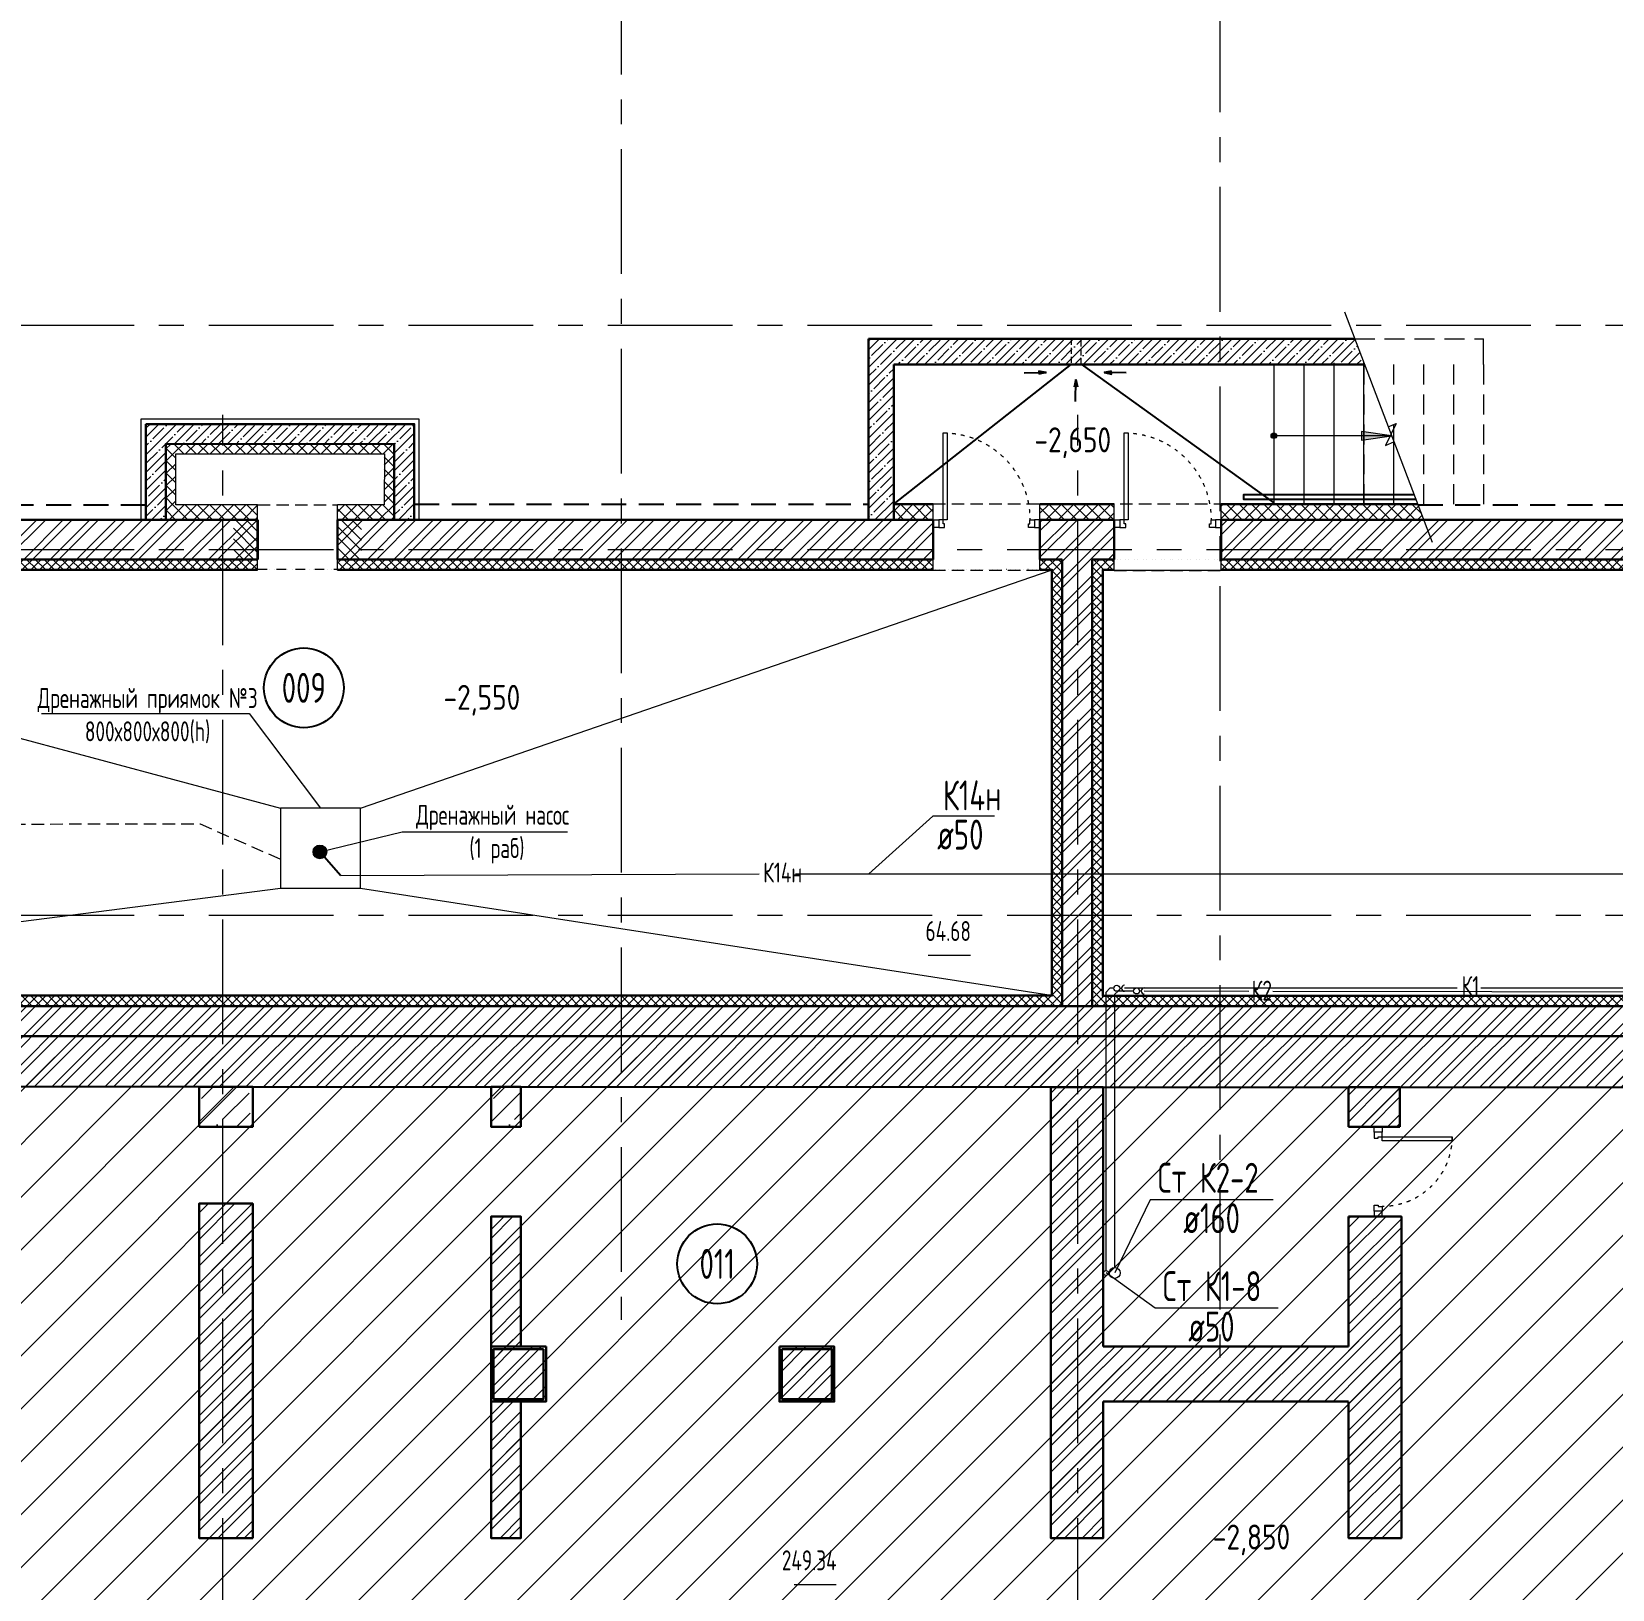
# Model space of a CAD drawing. Header units: millimetres. Extents: x -8689834 to 9419935, y -117443 to 166298.
# Drawn here: x -323082 to -307238, y 75930 to 91542 of the extents above; entities that cross this region are included whole.
import ezdxf
from ezdxf import colors
from ezdxf.entities.mleader import LeaderData, LeaderLine
from ezdxf.enums import TextEntityAlignment as Align
from ezdxf.math import Vec2, Vec3

# ---------------------------------------------------------------- set-up
doc = ezdxf.new("R2010")
doc.units = ezdxf.units.MM
doc.header["$MEASUREMENT"] = 0
for name, pattern in [('01_base$0$DASHED2', [0.375, 0.25, -0.125]), ('ACAD_ISO03W100', [30, 12, -18]), ('ADSK_Штриховая_ш2 п1', [3, 2, -1]), ('CENTER', [2, 1.25, -0.25, 0.25, -0.25]), ('TRATTEGGIATA', [0.75, 0.5, -0.25]), ('Штрих', [6.35, 3.175, -3.175])]:
    doc.linetypes.add(name, pattern=pattern)
doc.layers.get('0').update_dxf_attribs({"color": 250, "lineweight": 9})
for name, color, linetype, lineweight in [('!!!_АР_перегородки блоки', 7, 'Continuous', 5), ('1 этаж тонкие линии!', 250, 'Continuous', 0), ('АР штриховка стен', 250, 'Continuous', 9), ('АР_Двери', 175, 'Continuous', 18), ('АР_Лестницы', 250, 'Continuous', 15), ('АР_Лестницы ограждение', 94, 'Continuous', 25), ('АР_Маркер экспликации', 239, 'Continuous', 13), ('АР_МосжилНии_Стены', 127, 'Continuous', 30), ('АР_Навесной фасад', 190, 'Continuous', 5), ('АР_Номер помещения', 1, 'Continuous', 25), ('АР_Оси', 195, 'Continuous', 9), ('АР_Отметки', 250, 'Continuous', 15), ('АР_Помещения_площадь', 19, 'Continuous', 9), ('АР_Сущ Несущая стена', 216, 'Continuous', 30), ('АР_тонкая линия', 250, 'Continuous', 0), ('АР_Утеплитель', 154, 'Continuous', 9), ('АР_Штриховка кирпич', 250, 'Continuous', 9), ('АР_Штриховка монолит', 250, 'Continuous', 9), ('ВК_канализация', 32, 'Continuous', 15), ('Подвал', 250, 'Continuous', 30), ('ФВ-5', 250, 'Continuous', 9)]:
    doc.layers.add(name, color=color, linetype=linetype, lineweight=lineweight)
doc.layers.add('АР_Кровля дорожки', color=245, linetype='Continuous')
doc.layers.add('ТХ_ВК_трапы', color=5, linetype='Continuous')
doc.styles.add('ISOCPEUR', font='isocpeur.ttf', dxfattribs={"width": 0.7})
doc.styles.get("Standard").update_dxf_attribs({"font": 'isocpeur.ttf', "width": 0.7})

# ---------------------------------------------------------------- blocks, each defined once
blk = doc.blocks.new('_DotSmall')
at = {"color": 0, "linetype": 'ByBlock', "const_width": 0.5}
blk.add_lwpolyline([(-0.0625, 0, 1), (0.0625, 0, 1)], format="xyb", close=True, dxfattribs=at)
blk = doc.blocks.new('*U276')
h = blk.add_hatch(color=256)
h.dxf.hatch_style = 1
edge = h.paths.add_edge_path()
edge.add_arc((0, 0), 27.6, 359.64, 719.64)
h = blk.add_hatch(color=256)
h.dxf.hatch_style = 1
h.paths.add_polyline_path([(880, -44), (880, 44), (1180, 0)])
blk.add_line((1180, 0), (0, 0))
blk.add_lwpolyline([(880, 44), (880, -44), (1180, 0), (880, 44)])
blk.add_circle((0, 0), 27.6)
blk = doc.blocks.new('*U234')
for points in [[(0, 0), (0, -80), (55, -80), (55, 0), (0, 0)], [(55, -80), (55, 0), (115, 0), (115, -40), (100, -40), (100, -80), (55, -80)], [(1015, -80), (1015, 0), (955, 0), (955, -40), (970, -40), (970, -80), (1015, -80)], [(1070, 0), (1070, -80), (1015, -80), (1015, 0), (1070, 0)]]:
    blk.add_lwpolyline(points)
blk.add_lwpolyline([(100, -80), (100, -950), (140, -950), (140, -80)], close=True)
at = {"linetype": 'ACAD_ISO03W100', "ltscale": 3}
blk.add_arc((100, -80), 870, 270, 0, dxfattribs=at)
blk = doc.blocks.new('*U235')
blk.add_lwpolyline([(-100, 80), (-100, 780), (-140, 780), (-140, 80)], close=True)
for points in [[(-900, 0), (-900, 80), (-845, 80), (-845, 0), (-900, 0)], [(-845, 80), (-845, 0), (-785, 0), (-785, 40), (-800, 40), (-800, 80), (-845, 80)], [(-55, 80), (-55, 0), (-115, 0), (-115, 40), (-100, 40), (-100, 80), (-55, 80)], [(0, 0), (0, 80), (-55, 80), (-55, 0), (0, 0)]]:
    blk.add_lwpolyline(points)
at = {"linetype": 'ACAD_ISO03W100', "ltscale": 3}
blk.add_arc((-100, 80), 700, 90, 180, dxfattribs=at)
blk = doc.blocks.new('*U405')
at = {"layer": 'АР_Номер помещения', "color": 7}
blk.add_circle((-21182, 10652), 400, dxfattribs=at)
at = {"layer": 'АР_Помещения_площадь', "color": 7}
blk.add_line((-19990, 7435), (-20412, 7435), dxfattribs=at)
at = {"color": 7, "style": 'ISOCPEUR', "width": 0.7, "flags": 1}
blk.add_attdef('КАТЕГОРИЯ', (-499, -2092), '', height=250, dxfattribs=at)
at = {"layer": 'АР_Номер помещения', "color": 7, "style": 'ISOCPEUR', "width": 0.7}
blk.add_attdef('НОМЕР_ПОМЕЩЕНИЯ', text='', height=300, dxfattribs=at).set_placement((-21182, 10652), align=Align.MIDDLE_CENTER)
at = {"layer": 'АР_Помещения_площадь', "color": 7, "style": 'ISOCPEUR', "width": 0.7}
blk.add_attdef('ПЛОЩАДЬ_ПОМЕЩЕНИЯ', text='', height=200, dxfattribs=at).set_placement((-19985, 7681), align=Align.MIDDLE_RIGHT)
at = {"layer": 'АР_Помещения_площадь', "color": 7, "lineweight": 30, "width": 0.7, "flags": 104}
blk.add_attdef('ИМЯ_ПОМЕЩЕНИЯ', text='', height=100, dxfattribs=at).set_placement((158, 1217), align=Align.MIDDLE_CENTER)
blk = doc.blocks.new('*U248')
at = {"layer": 'АР_Номер помещения', "color": 7}
blk.add_circle((-10199, 1914), 400, dxfattribs=at)
at = {"layer": 'АР_Помещения_площадь', "color": 7}
blk.add_line((-3518, -770), (-3940, -770), dxfattribs=at)
at = {"color": 7, "style": 'ISOCPEUR', "width": 0.7, "flags": 1}
blk.add_attdef('КАТЕГОРИЯ', (-499, -2092), '', height=250, dxfattribs=at)
at = {"layer": 'АР_Номер помещения', "color": 7, "style": 'ISOCPEUR', "width": 0.7}
blk.add_attdef('НОМЕР_ПОМЕЩЕНИЯ', text='', height=300, dxfattribs=at).set_placement((-10199, 1914), align=Align.MIDDLE_CENTER)
at = {"layer": 'АР_Помещения_площадь', "color": 7, "lineweight": 30, "width": 0.7, "flags": 104}
blk.add_attdef('ИМЯ_ПОМЕЩЕНИЯ', text='', height=100, dxfattribs=at).set_placement((158, 1217), align=Align.MIDDLE_CENTER)
at = {"layer": 'АР_Помещения_площадь', "color": 7, "style": 'ISOCPEUR', "width": 0.7}
blk.add_attdef('ПЛОЩАДЬ_ПОМЕЩЕНИЯ', text='', height=200, dxfattribs=at).set_placement((-3513, -523), align=Align.MIDDLE_RIGHT)
blk = doc.blocks.new('Подложка')
at = {"layer": '!!!_АР_перегородки блоки', "lineweight": 5, "ltscale": 100}
h = blk.add_hatch(dxfattribs=at)
h.set_pattern_fill('ANSI31', scale=3000, angle=180, style=0)
h.paths.add_polyline_path([(-327484.7, 61936.6), (-327484.7, 62094), (-326484.7, 62094), (-326484.7, 61936.6), (-326484.7, 61850.2), (-326197.5, 61850.2), (-326197.5, 71514.6), (-325612.1, 71514.6), (-295741.6, 71514.6), (-295741.6, 71680), (-295741.6, 81263.1), (-329468.3, 81263.1), (-329468.3, 61850.2), (-327484.7, 61850.2)])
at = {"layer": '1 этаж тонкие линии!', "ltscale": 100, "transparency": 33554559}
h = blk.add_hatch(dxfattribs=at)
h.set_pattern_fill('ANSI37', scale=500, style=0)
h.paths.add_polyline_path([(-312975.8, 86253.4), (-312975.7, 86155.3), (-314046.9, 86154.3), (-314046.7, 86252.7), (-320016.4, 86252.6), (-320016.7, 86154.3), (-320816.5, 86153.7), (-320816.5, 86252.7), (-329569.4, 86252.6), (-329569.4, 85936.1), (-329469.9, 85936.2), (-329474.5, 85936.3), (-329472.6, 84865), (-329569.5, 84865), (-329569.5, 83085.6), (-329065.8, 83085.5), (-329065.8, 81775.7), (-312753.3, 81775.7), (-312753.3, 86252.6)])
h.paths.add_polyline_path([(-314051.8, 86154.5), (-314052.7, 86154.3), (-329474.3, 86153.8), (-329470.3, 83185.5), (-328965.8, 83185.8), (-328965.8, 81876), (-312853.3, 81875.7), (-312853.3, 86154.7)], flags=16)
h = blk.add_hatch(dxfattribs=at)
h.set_pattern_fill('ANSI37', scale=500, style=0)
h.paths.add_polyline_path([(-301646.9, 86252.6), (-301647, 86252.7), (-301643.7, 86252.5), (-301646.7, 86152.6), (-311160.4, 86152.6), (-311160.3, 86252.6), (-312452.7, 86252.6), (-312452.7, 81775.7), (-296113.8, 81775.7), (-296113.8, 83086), (-295478.3, 83086), (-295478.3, 86252.6)])
h.paths.add_polyline_path([(-301646.7, 86152.6), (-301647, 86252.6), (-302857, 86252.9), (-312231.5, 86252.6), (-312231.5, 86152.6), (-312352.7, 86152.6), (-312352.7, 81875.7), (-296213.8, 81875.7), (-296213.8, 83186), (-295478.3, 83186), (-295578.3, 83186), (-295578.3, 86152.6)])
at = {"layer": 'АР штриховка стен', "ltscale": 100}
h = blk.add_hatch(dxfattribs=at)
h.set_pattern_fill('ANSI31', scale=600, angle=-90)
h.set_pattern_definition([(315, (-230505.13, 933633.57), (53.0330086, 53.0330086), [])])
h.paths.add_polyline_path([(-320016.3, 86252.9), (-320016.3, 86650.5), (-319774.8, 86650.2), (-319774.8, 86252.6)])
h.paths.add_polyline_path([(-321059.1, 86252.6), (-321059.1, 86650.2), (-320816.5, 86650.2), (-320816.5, 86252.6)])
at = {"layer": 'АР_Утеплитель', "ltscale": 100}
h = blk.add_hatch(dxfattribs=at)
h.set_pattern_fill('ANSI37', scale=700, angle=90)
h.paths.add_polyline_path([(-321737, 87408.6), (-321737, 86800.8), (-321637.1, 86800.8), (-321637.1, 87409.4)])
h = blk.add_hatch(dxfattribs=at)
h.set_pattern_fill('ANSI37', scale=700, angle=90)
h.paths.add_polyline_path([(-321637, 87408.7), (-321637, 87309.2), (-319544.2, 87309.3), (-319544.2, 87409.5)])
h = blk.add_hatch(dxfattribs=at)
h.set_pattern_fill('ANSI37', scale=700, angle=90)
h.paths.add_polyline_path([(-319547.1, 87408.8), (-319547.1, 86800.6), (-319446.8, 86800.6), (-319446.8, 87409.5)])
h = blk.add_hatch(dxfattribs=at)
h.set_pattern_fill('ANSI37', scale=700, angle=90)
h.paths.add_polyline_path([(-321737, 86800.1), (-321737, 86650.8), (-320816.5, 86650.8), (-320816.5, 86800.8)])
h = blk.add_hatch(dxfattribs=at)
h.set_pattern_fill('ANSI37', scale=700, angle=90)
h.paths.add_polyline_path([(-320016.3, 86800.7), (-320016.4, 86650.7), (-319446.7, 86652.3), (-319446.7, 86800.6)])
h = blk.add_hatch(dxfattribs=at)
h.set_pattern_fill('ANSI37', scale=700, angle=90)
h.paths.add_polyline_path([(-314441.7, 86799.9), (-314441.7, 86650.7), (-314051.8, 86650.7), (-314051.8, 86803.6)])
h = blk.add_hatch(dxfattribs=at)
h.set_pattern_fill('ANSI37', scale=700, angle=90)
h.paths.add_polyline_path([(-312975.8, 86800.7), (-312975.8, 86650.7), (-312231.5, 86650.7), (-312231.4, 86800.7)])
h = blk.add_hatch(dxfattribs=at)
h.set_pattern_fill('ANSI37', scale=700, angle=90)
h.set_pattern_definition([(135, (-358391.84, -889389.29), (-61.871843, -61.871843), []), (225, (-358391.84, -889389.29), (61.871843, -61.871843), [])])
h.paths.add_polyline_path([(-310905, 86650.7), (-310905, 86800.7), (-311160.6, 86800.7), (-311160.6, 86650.7)])
h.paths.add_polyline_path([(-310905, 86800.7), (-310905, 86650.7), (-309128.1, 86650.7), (-309187.6, 86800.7)])
at = {"layer": 'АР_Штриховка кирпич', "ltscale": 100}
h = blk.add_hatch(dxfattribs=at)
h.set_pattern_fill('ANSI32', scale=500)
h.paths.add_polyline_path([(-329971.8, 86650.7), (-320817.9, 86650.7), (-320814.8, 86246.7), (-329569.5, 86258.6), (-329569.5, 85936.1), (-329971.8, 85936.1)])
h = blk.add_hatch(dxfattribs=at)
h.set_pattern_fill('ANSI32', scale=500)
h.paths.add_polyline_path([(-320017, 86650.7), (-314053.1, 86653.6), (-314050.1, 86249.7), (-320015.6, 86252.6)])
h = blk.add_hatch(dxfattribs=at)
h.set_pattern_fill('ANSI32', scale=500)
h.paths.add_polyline_path([(-312596.8, 86650.7), (-312980.6, 86650.7), (-312975.8, 86570.7), (-312975.8, 86350.7), (-312596.8, 86350.7)])
h.paths.add_polyline_path([(-312231.4, 86650.7), (-312596.8, 86650.7), (-312596.8, 86350.7), (-312231.4, 86350.7)])
h.paths.add_polyline_path([(-312231.4, 86350.7), (-312596.8, 86350.7), (-312596.8, 82685.7), (-312452.7, 82685.7), (-312452.7, 86252.6), (-312231.4, 86252.6)])
h.paths.add_polyline_path([(-312596.8, 86350.7), (-312975.8, 86350.7), (-312975.8, 86252.6), (-312753.3, 86252.6), (-312753.3, 82685.7), (-312596.8, 82685.7)])
h.paths.add_polyline_path([(-312596.8, 82685.7), (-312753.3, 82685.7), (-312753.3, 81775.7), (-312596.8, 81775.7)])
h.paths.add_polyline_path([(-312452.7, 82685.7), (-312596.8, 82685.7), (-312596.8, 81775.7), (-312452.7, 81775.7)])
h = blk.add_hatch(dxfattribs=at)
h.set_pattern_fill('ANSI32', scale=500)
h.paths.add_polyline_path([(-302856.9, 86650.7), (-302856.9, 86167.6), (-302856.9, 86650.7), (-311160.4, 86650.7), (-311160.4, 86252.6), (-302856.9, 86252.6), (-302856.9, 86650.7)])
h = blk.add_hatch(dxfattribs=at)
h.set_pattern_fill('ANSI32', scale=500)
h.paths.add_polyline_path([(-329468.3, 82685.7), (-329972, 82685.7), (-329971.6, 84865.2), (-329569.5, 84865.1), (-329569.5, 83085.5), (-329065.8, 83085.5), (-329065.8, 81775.7), (-296113.8, 81775.7), (-296113.8, 83086), (-295478.3, 83086), (-295478.3, 86252.6), (-295076.8, 86252.6), (-295076.8, 82685.7), (-295715.3, 82685.7), (-295715.3, 81707.5), (-295705.3, 80957.2), (-329468.3, 80969)])
h = blk.add_hatch(dxfattribs=at)
h.set_pattern_fill('ANSI32', scale=500)
h.paths.add_polyline_path([(-312868.6, 76684), (-312868.2, 80963.1), (-312340.5, 80963.2), (-312341, 76443.9), (-312868.2, 76443.9), (-312868.2, 76683.9)])
h = blk.add_hatch(dxfattribs=at)
h.set_pattern_fill('ANSI32', scale=500)
h.paths.add_polyline_path([(-309883.3, 80962.1), (-309369.4, 80962), (-309368.9, 80567), (-309882.3, 80567)])
h = blk.add_hatch(dxfattribs=at)
h.set_pattern_fill('ANSI32', scale=500)
h.paths.add_polyline_path([(-321404, 76684), (-321403.5, 79796.7), (-320864.8, 79796.7), (-320865.3, 76443.9), (-321403.6, 76443.9), (-321403.6, 76683.9)])
h = blk.add_hatch(dxfattribs=at)
h.set_pattern_fill('ANSI32', scale=500)
h.paths.add_polyline_path([(-318477.1, 79666.7), (-318178.8, 79666.7), (-318178.2, 78362.8), (-318476.2, 78362.8)])
h = blk.add_hatch(dxfattribs=at)
h.set_pattern_fill('ANSI32', scale=500)
h.paths.add_polyline_path([(-309882.7, 76684), (-309882.3, 79666.7), (-309353.2, 79666.7), (-309370.3, 76443.9), (-309882.3, 76443.9), (-309882.3, 76683.9)])
h = blk.add_hatch(dxfattribs=at)
h.set_pattern_fill('ANSI32', scale=500)
h.paths.add_polyline_path([(-318477.1, 78362.8), (-317926.5, 78362.8), (-317925.9, 77812.8), (-318476.2, 77812.8)])
h = blk.add_hatch(dxfattribs=at)
h.set_pattern_fill('ANSI32', scale=500)
h.paths.add_polyline_path([(-315587.5, 78362.8), (-315036.9, 78362.8), (-315036.3, 77812.8), (-315586.6, 77812.8)])
h = blk.add_hatch(dxfattribs=at)
h.set_pattern_fill('ANSI32', scale=500)
h.paths.add_polyline_path([(-312341.4, 78365.5), (-309884, 78365.4), (-309883.5, 77812.8), (-312340.5, 77812.8)])
h = blk.add_hatch(dxfattribs=at)
h.set_pattern_fill('ANSI32', scale=500)
h.paths.add_polyline_path([(-318477.2, 77812.8), (-318178.8, 77812.8), (-318178.3, 76444), (-318476.2, 76443.9)])
at = {"layer": 'АР_Штриховка монолит', "ltscale": 100}
h = blk.add_hatch(dxfattribs=at)
h.set_pattern_fill('ANSI35', scale=500)
h.set_pattern_definition([(45, (0, -5.06), (-88.38835, 88.38835), []), (45, (88.39, -5.06), (-88.38835, 88.38835), [156.25, -31.25, 0, -31.25])])
h.paths.add_polyline_path([(-311172, 88462.7), (-314692.9, 88462.7), (-314692.9, 86645.6), (-314441.7, 86645.6), (-314441.7, 88205.6), (-311172, 88205.6)])
h.paths.add_polyline_path([(-309724.9, 88205.6), (-309822.9, 88462.7), (-311172, 88462.7), (-311172, 88205.6)])
h = blk.add_hatch(dxfattribs=at)
h.set_pattern_fill('ANSI35', scale=500)
h.paths.add_polyline_path([(-321936.9, 86650.7), (-321937, 87609), (-319246.8, 87609.2), (-319246.7, 86650.7), (-319446.7, 86650.7), (-319446.8, 87409.2), (-321737, 87409), (-321737, 86650.7)])
at = {"layer": 'АР_Штриховка монолит', "ltscale": 300}
h = blk.add_hatch(dxfattribs=at)
h.set_pattern_fill('ANSI35', scale=1200)
h.set_pattern_definition([(45, (21477.85, 4324), (-212.13203, 212.13203), []), (45, (21689.98, 4324), (-212.13203, 212.13203), [375, -75, 0, -75])])
h.paths.add_polyline_path([(-321404.5, 80968.1), (-320891.4, 80968.1), (-320890.8, 80567), (-321403.6, 80567)])
h = blk.add_hatch(dxfattribs=at)
h.set_pattern_fill('ANSI35', scale=1200)
h.set_pattern_definition([(45, (24405.2, 4324), (-212.13203, 212.13203), []), (45, (24617.33, 4324), (-212.13203, 212.13203), [375, -75, 0, -75])])
h.paths.add_polyline_path([(-318477.2, 80968.1), (-318178.9, 80968.1), (-318178.3, 80567), (-318476.2, 80567)])
at = {"color": 7, "linetype": 'TRATTEGGIATA', "ltscale": 500}
for p, q in [((-329312.2, 86799.4), (-321935.8, 86799.5)), ((-319246.7, 86805.6), (-314691.9, 86805.6)), ((-309187.6, 86800.7), (-301071, 86801.3))]:
    blk.add_line(p, q, dxfattribs=at)
at = {"color": 7, "ltscale": 150}
for points in [[(-312663, 88210.7), (-314441.7, 86810.8)], [(-312563, 88210.7), (-310631.7, 86820.7)]]:
    blk.add_lwpolyline(points, dxfattribs=at)
at = {"layer": '1 этаж тонкие линии!', "color": 7, "ltscale": 100, "transparency": 33554559, "elevation": -1.4}
blk.add_lwpolyline([(-302857, 86152.6), (-311160.6, 86152.6)], dxfattribs=at)
at = {"layer": 'АР_Лестницы', "color": 7, "ltscale": 100}
for p, q in [((-309924.4, 88734.3), (-309044.4, 86424.8)), ((-310631.7, 88210.7), (-310631.7, 86810.7)), ((-310331.7, 88210.7), (-310331.7, 86814)), ((-310031.7, 88222.6), (-310031.7, 86810.7)), ((-309731.7, 88228.6), (-309731.7, 86814)), ((-309431.7, 87441.3), (-309431.7, 86814))]:
    blk.add_line(p, q, dxfattribs=at)
blk.add_lwpolyline([(-309484.4, 87579.6), (-309404.9, 87613.8), (-309513.4, 87395.7), (-309421.3, 87435.4)], dxfattribs=at)
at = {"layer": 'АР_Лестницы ограждение', "color": 7, "ltscale": 100}
blk.add_lwpolyline([(-309210.9, 86851.7), (-310932.5, 86851.7), (-310932.5, 86903.2), (-309230.5, 86903.2)], dxfattribs=at)
at = {"layer": 'АР_МосжилНии_Стены', "color": 7, "ltscale": 100}
for p, q in [((-314692.9, 88462.7), (-309822.9, 88462.7)), ((-314692.9, 86650.7), (-314692.9, 88462.7)), ((-314441.7, 86650.7), (-314441.7, 88205.6)), ((-314441.7, 88205.6), (-309731.7, 88205.6)), ((-320816.5, 86650.7), (-329972.2, 86650.7)), ((-320816.3, 86650.7), (-329972, 86650.7)), ((-320816.5, 86650.7), (-321216.2, 86650.7)), ((-320816.3, 86650.7), (-321216, 86650.7)), ((-314046.8, 86650.7), (-320016.5, 86650.7)), ((-314046.6, 86650.7), (-320016.3, 86650.7)), ((-314046.6, 86650.7), (-314046.6, 86252.6)), ((-312231.4, 86252.6), (-312231.4, 86650.7)), ((-301478.5, 86650.7), (-311160.6, 86650.7)), ((-312753.3, 81775.7), (-312753.3, 86252.6)), ((-312452.7, 86252.6), (-312452.7, 81775.7)), ((-301545.1, 86252.6), (-311160.4, 86252.6)), ((-329468.3, 81475.7), (-295715.3, 81475.7))]:
    blk.add_line(p, q, dxfattribs=at)
for points in [[(-320816.3, 86252.6), (-329569.5, 86252.6), (-329569.4, 85936.1), (-329971.8, 85936.1), (-329971.8, 86650.7)], [(-312231.4, 86650.7), (-312975.8, 86650.7), (-312975.8, 86252.6)], [(-307263.2, 86650.7), (-311160.4, 86650.7), (-311160.4, 86252.6)], [(-302791.9, 86531.8), (-302791.9, 86650.7), (-311160.4, 86650.7)], [(-320816.5, 86252.6), (-321216.2, 86252.6)], [(-314046.6, 86252.6), (-320016.3, 86252.6)], [(-312753.3, 86252.6), (-312975.8, 86252.6)], [(-312231.4, 86252.6), (-312452.7, 86252.6)], [(-296113.8, 81775.7), (-329065.8, 81775.7)], [(-295079.4, 80956.9), (-330109.4, 80969.2)], [(-312340.5, 77812.8), (-312340.5, 76443.9), (-312868.2, 76443.9), (-312868.2, 80963), (-312340.5, 80963.2), (-312340.5, 78365.6)], [(-309369.2, 80567), (-309369.2, 80962), (-309882.3, 80962), (-309882.3, 80567)], [(-309882.3, 80567), (-309369.2, 80567)], [(-309882.3, 79666.7), (-309882.3, 78365.4)], [(-309882.3, 77809.5), (-309882.3, 76443.9), (-309353.2, 76443.9), (-309353.2, 79666.7), (-309882.3, 79666.7)], [(-312340.5, 78365.4), (-309882.3, 78365.4)], [(-309882.3, 77812.8), (-312340.5, 77812.8)]]:
    blk.add_lwpolyline(points, dxfattribs=at)
for points in [[(-321403.6, 80567), (-320865.1, 80567), (-320865.1, 80966.1), (-321403.6, 80966.1)], [(-318178.6, 80567), (-318476.2, 80567), (-318476.2, 80965.1), (-318178.6, 80965.1)], [(-320865.1, 76443.9), (-321403.6, 76443.9), (-321403.6, 79796.7), (-320865.1, 79796.7)], [(-318178.5, 78362.8), (-318476.2, 78362.8), (-318476.2, 79666.7), (-318178.6, 79666.7)], [(-317926.2, 78362.8), (-318476.2, 78362.8), (-318476.2, 77812.8), (-317926.2, 77812.8)], [(-317951.2, 78337.8), (-318451.2, 78337.8), (-318451.2, 77837.8), (-317951.2, 77837.8)], [(-315586.6, 78362.8), (-315036.6, 78362.8), (-315036.6, 77812.8), (-315586.6, 77812.8)], [(-315561.6, 78337.8), (-315061.6, 78337.8), (-315061.6, 77837.8), (-315561.6, 77837.8)], [(-318178.5, 77812.8), (-318476.2, 77812.8), (-318476.2, 76443.9), (-318178.6, 76443.9)]]:
    blk.add_lwpolyline(points, close=True, dxfattribs=at)
at = {"layer": 'АР_Навесной фасад', "color": 7, "ltscale": 100}
for p, q in [((-321737, 86800.8), (-321737, 86800.8)), ((-320816.5, 86800.7), (-321637.1, 86800.8)), ((-320816.5, 86650.7), (-320816.5, 86800.7)), ((-319547.1, 86800.7), (-320016.3, 86800.7)), ((-320016.3, 86650.7), (-320016.3, 86800.7)), ((-314046.8, 86810.7), (-314441.7, 86810.7)), ((-314046.8, 86800.7), (-314441.7, 86800.7)), ((-314046.8, 86650.7), (-314046.8, 86810.7)), ((-312232.7, 86810.7), (-312975.8, 86810.7)), ((-312975.8, 86650.7), (-312975.8, 86810.7)), ((-312232.7, 86800.7), (-312975.8, 86800.7)), ((-312231.4, 86650.7), (-312231.4, 86810.7)), ((-309191.4, 86810.7), (-311160.6, 86810.7)), ((-311160.6, 86650.7), (-311160.6, 86810.7)), ((-309187.6, 86800.7), (-311160.6, 86800.7))]:
    blk.add_line(p, q, dxfattribs=at)
blk.add_lwpolyline([(-321637.1, 86800.8), (-321637, 87309), (-319546.8, 87309.2), (-319547.1, 86800.6)], dxfattribs=at)
at = {"layer": 'АР_Оси', "color": 7, "linetype": 'CENTER', "ltscale": 1000}
for p, q in [((-317172.1, 134363.2), (-317172.1, 78630.8)), ((-311172.1, 133984.9), (-311172.1, 78252.6)), ((-359305.8, 88600.7), (-276127.4, 88600.7)), ((-321167, 53394.4), (-321167, 87701.9)), ((-312597, 53394.4), (-312597, 87701.9)), ((-359305.8, 86350.7), (-276127.4, 86350.7)), ((-359305.8, 82685.7), (-275708.6, 82685.7))]:
    blk.add_line(p, q, dxfattribs=at)
at = {"layer": 'АР_Сущ Несущая стена', "color": 7, "ltscale": 100}
blk.add_line((-321937, 87609), (-321936.9, 86650.7), dxfattribs=at)
at = {"layer": 'АР_Сущ Несущая стена', "color": 7, "linetype": 'Штрих', "lineweight": 9, "ltscale": 30}
blk.add_line((-320816.5, 86153.2, -1.4), (-320016.5, 86154.3, -1.4), dxfattribs=at)
at = {"layer": 'АР_Сущ Несущая стена', "color": 7, "ltscale": 100}
for points in [[(-319246.7, 86650.7), (-319246.8, 87609.2), (-321937, 87609)], [(-321737, 86650.7), (-321737, 87409), (-319446.8, 87409.2), (-319446.7, 86650.7)], [(-320816.5, 86650.7), (-320816.5, 86252.6)], [(-320816.3, 86650.7), (-320816.3, 86252.6)], [(-320016.3, 86252.6), (-320016.3, 86650.7)]]:
    blk.add_lwpolyline(points, dxfattribs=at)
at = {"layer": 'АР_тонкая линия', "color": 7, "linetype": 'ADSK_Штриховая_ш2 п1', "ltscale": 100}
for p, q in [((-309820.9, 88462.7), (-308530.6, 88462.7)), ((-310630.6, 88205.6), (-310630.6, 86805.6)), ((-310330.6, 88205.6), (-310330.6, 86805.6)), ((-310030.6, 88205.6), (-310030.6, 86805.6)), ((-309730.6, 88205.6), (-309730.6, 86805.6)), ((-309430.6, 88205.6), (-309430.6, 86805.6)), ((-309130.6, 88205.6), (-309130.6, 86800.7)), ((-308830.6, 88205.6), (-308830.6, 86800.7)), ((-308530.6, 88205.6), (-308530.6, 86800.7))]:
    blk.add_line(p, q, dxfattribs=at)
at = {"layer": 'АР_тонкая линия', "color": 7, "ltscale": 500}
for p, q in [((-320816.5, 86143.2, -0.3), (-320816.6, 86252.6, 1.2)), ((-320016.5, 86143.2, -0.3), (-320016.6, 86252.6)), ((-314046.8, 86154.3, -1.4), (-314046.8, 86253.8)), ((-314046.8, 86144.3, -1.4), (-314046.8, 86243.8)), ((-312975.7, 86154.6, -1.2), (-312975.8, 86254.1, 0.1)), ((-312975.7, 86144.3, -1.4), (-312975.8, 86243.8)), ((-312231.6, 86142.6), (-312231.5, 86252.1, 1.4)), ((-311160.4, 86141.4, -1.4), (-311160.4, 86252.6)), ((-295588.3, 86142.6), (-312342.7, 86142.6)), ((-312342.7, 86142.6), (-312342.7, 81885.7)), ((-312342.7, 81885.7), (-296223.8, 81885.7))]:
    blk.add_line(p, q, dxfattribs=at)
at = {"layer": 'АР_тонкая линия', "color": 7, "linetype": 'ADSK_Штриховая_ш2 п1', "ltscale": 30}
blk.add_lwpolyline([(-312663, 88205.6), (-312563, 88205.6), (-312563, 88462.7), (-312663, 88462.7)], close=True, dxfattribs=at)
at = {"layer": 'АР_тонкая линия', "color": 7, "ltscale": 500, "elevation": -1.4}
for points in [[(-329474.5, 85936.2), (-329474.8, 86154.1), (-320816.5, 86153.2)], [(-312975.8, 86154.6), (-312853.3, 86154.2), (-312853.3, 81876.3), (-328965.8, 81876.3), (-328965.8, 83185.5), (-329470.8, 83185.5), (-329472.6, 84865)], [(-329464.5, 85936.2), (-329464.8, 86144.1), (-320816.5, 86143.2)], [(-312975.3, 86144.2), (-312863.3, 86144.2), (-312863.3, 81886.3), (-328955.8, 81886.3), (-328955.8, 83195.5), (-329460.8, 83195.5), (-329462.6, 84865)], [(-320016.5, 86154.3), (-314046.8, 86154.3)], [(-320016.5, 86144.3), (-314046.8, 86144.3)], [(-301627.6, 86152.6), (-311160.4, 86152.6)]]:
    blk.add_lwpolyline(points, dxfattribs=at)
at = {"layer": 'АР_тонкая линия', "color": 7, "ltscale": 500}
blk.add_lwpolyline([(-312231.4, 86152.6), (-312352.7, 86152.6), (-312352.7, 81875.7), (-296213.8, 81875.7), (-296213.8, 83186), (-295578.3, 83186), (-295578.3, 86152.6), (-301646.9, 86152.6)], dxfattribs=at)
at = {"layer": 'АР_Утеплитель', "color": 7, "ltscale": 0.25}
blk.add_lwpolyline([(-319196.7, 86650.7), (-319196.9, 87659.2), (-321987, 87659), (-321987, 86650.7)], dxfattribs=at)
at = {"layer": 'Подвал', "color": 7, "lineweight": 13, "ltscale": 500}
for p, q in [((-308530.6, 88205.6), (-308530.6, 88462.7)), ((-329464.8, 86144.1, -1.4), (-320586.7, 83760.6)), ((-319785.2, 83760.6), (-312863.3, 86144.2, -1.4)), ((-328955.8, 81886.3, -1.4), (-320586.7, 82958.8)), ((-319785.2, 82958.8), (-312863.3, 81886.3, -1.4))]:
    blk.add_line(p, q, dxfattribs=at)
at = {"layer": 'Подвал', "color": 7, "linetype": 'TRATTEGGIATA', "lineweight": 13, "ltscale": 250}
for p, q in [((-320816.5, 86800.7), (-320016.3, 86800.7)), ((-314046.8, 86810.7), (-311160.6, 86810.7)), ((-314046.8, 86144.3, -1.4), (-312975.3, 86144.2, -1.4)), ((-312231.6, 86142.6), (-311160.6, 86141.4, -1.4))]:
    blk.add_line(p, q, dxfattribs=at)
at = {"layer": 'Подвал', "color": 7, "lineweight": 13, "ltscale": 500}
blk.add_lwpolyline([(-320586.7, 82958.8), (-319785.2, 82958.8), (-319785.2, 83760.6), (-320586.7, 83760.6)], close=True, dxfattribs=at)
at = {"layer": 'ТХ_ВК_трапы', "color": 7, "ltscale": 100}
for p, q in [((-313133.7, 88121.2, -0.5), (-312914.2, 88125.4, -0.5)), ((-312914.2, 88125.4, -0.5), (-312989.3, 88107.8, -0.5)), ((-312914.2, 88125.4, -0.5), (-312988.6, 88138.8, -0.5)), ((-312988.6, 88138.8, -0.5), (-312914.2, 88125.4, -0.5)), ((-312331.6, 88125.7, -0.5), (-312257.3, 88139.2, -0.5)), ((-312257.3, 88139.2, -0.5), (-312331.6, 88125.7, -0.5)), ((-312112.1, 88121.6, -0.5), (-312331.6, 88125.7, -0.5)), ((-312331.6, 88125.7, -0.5), (-312256.5, 88108.1, -0.5)), ((-312614.4, 88055, -0.5), (-312632, 87979.9, -0.5)), ((-312618.6, 87835.5, -0.5), (-312614.4, 88055, -0.5)), ((-312614.4, 88055, -0.5), (-312601, 87980.7, -0.5)), ((-312601, 87980.7, -0.5), (-312614.4, 88055, -0.5))]:
    blk.add_line(p, q, dxfattribs=at)
at = {"layer": 'АР_Двери', "color": 7, "xscale": -1}
for name, p, rotation in [('*U234', (-314045.8, 86570.7), 180), ('*U234', (-312230.6, 86570.7), 180), ('*U235', (-309625.7, 80567), 270)]:
    blk.add_blockref(name, p, dxfattribs=dict(at, rotation=rotation))
at = {"layer": 'АР_Лестницы', "color": 7, "ltscale": 75}
blk.add_blockref('*U276', (-310631.7, 87491.8), dxfattribs=at)
at = {"layer": 'АР_Маркер экспликации', "color": 7}
ref = blk.add_blockref('*U248', (-310154.7, 83051.5, 2), dxfattribs=at)
ref.add_attrib('НОМЕР_ПОМЕЩЕНИЯ', '009', dxfattribs={"layer": 'АР_Номер помещения', "color": 7, "height": 300, "style": 'ISOCPEUR', "width": 0.7}).set_placement((-320353.9, 84965.7, 2), align=Align.MIDDLE_CENTER)
ref.add_attrib('ПЛОЩАДЬ_ПОМЕЩЕНИЯ', '64.68', dxfattribs={"layer": 'АР_Помещения_площадь', "color": 7, "height": 200, "style": 'ISOCPEUR', "width": 0.7}).set_placement((-313667.4, 82528, 2), align=Align.MIDDLE_RIGHT)
ref = blk.add_blockref('*U405', (-295028.6, 68540.2), dxfattribs=at)
ref.add_attrib('НОМЕР_ПОМЕЩЕНИЯ', '011', dxfattribs={"layer": 'АР_Номер помещения', "color": 7, "height": 300, "style": 'ISOCPEUR', "width": 0.7}).set_placement((-316210.6, 79191.8), align=Align.MIDDLE_CENTER)
ref.add_attrib('ПЛОЩАДЬ_ПОМЕЩЕНИЯ', '249.34', dxfattribs={"layer": 'АР_Помещения_площадь', "color": 7, "height": 200, "style": 'ISOCPEUR', "width": 0.7}).set_placement((-315013.8, 76221.4), align=Align.MIDDLE_RIGHT)
at = {"layer": 'АР_Отметки', "color": 7}
ml = blk.add_multileader_mtext('Standard', dxfattribs=at)
ml.set_content('{\\W0.8;-2,730}', color=7, style='ISOCPEUR')
ml.set_leader_properties(color=256, linetype='Continuous', lineweight=-1)
ml.set_arrow_properties(name='DOTSMALL')
ml.build(insert=Vec2(0, 0))
ml.multileader.update_dxf_attribs({"has_text_frame": 1, "text_left_attachment_type": 4, "text_right_attachment_type": 4, "dogleg_length": 100, "arrow_head_size": 180})
ctx = ml.context
ctx.base_point, ctx.char_height, ctx.arrow_head_size, ctx.landing_gap_size, ctx.plane_origin = Vec3(-314791.3, 121809, 0), 250, 180, 50, Vec3(-319449.8, 117956.7, 0)
ctx.left_attachment, ctx.right_attachment = 4, 4
notes = []
notes.append((ctx, [(0, (0, 0, 0), (0, 0), (1, 0), 1, [])]))
ctx.mtext.insert, ctx.mtext.width, ctx.mtext.defined_height, ctx.mtext.line_spacing_style, ctx.mtext.flow_direction = Vec3(-314741.3, 122142.4, 0), 769.989, 343.9, 2, 5
ml = blk.add_multileader_mtext('Standard', dxfattribs=at)
ml.set_content('{\\W0.8;-2,430}', color=7, style='ISOCPEUR')
ml.set_leader_properties(color=256, linetype='Continuous', lineweight=-1)
ml.set_arrow_properties(name='DOTSMALL')
ml.build(insert=Vec2(0, 0))
ml.multileader.update_dxf_attribs({"has_text_frame": 1, "text_left_attachment_type": 4, "text_right_attachment_type": 4, "dogleg_length": 100, "arrow_head_size": 180})
ctx = ml.context
ctx.base_point, ctx.char_height, ctx.arrow_head_size, ctx.landing_gap_size, ctx.plane_origin = Vec3(-336711.9, 117132.7), 250, 180, 50, Vec3(-335659.2, 115477.5)
ctx.left_attachment, ctx.right_attachment = 4, 4
notes.append((ctx, [(0, (0, 0, 0), (0, 0), (1, 0), 1, [])]))
ctx.mtext.insert, ctx.mtext.width, ctx.mtext.line_spacing_style, ctx.mtext.flow_direction = Vec3(-336661.9, 117466), 852.697, 2, 5
ml = blk.add_multileader_mtext('Standard', dxfattribs=at)
ml.set_content('{\\W0.8;-2,730}', color=7, style='ISOCPEUR')
ml.set_leader_properties(color=256, linetype='Continuous', lineweight=-1)
ml.set_arrow_properties(name='DOTSMALL')
ml.build(insert=Vec2(0, 0))
ml.multileader.update_dxf_attribs({"has_text_frame": 1, "text_left_attachment_type": 4, "text_right_attachment_type": 4, "dogleg_length": 100, "arrow_head_size": 180})
ctx = ml.context
ctx.base_point, ctx.char_height, ctx.arrow_head_size, ctx.landing_gap_size, ctx.plane_origin = Vec3(-346371.4, 101933.6), 250, 180, 50, Vec3(-346327.7, 100655.5)
ctx.left_attachment, ctx.right_attachment = 4, 4
notes.append((ctx, [(0, (0, 0, 0), (0, 0), (1, 0), 1, [])]))
ctx.mtext.insert, ctx.mtext.width, ctx.mtext.defined_height, ctx.mtext.line_spacing_style, ctx.mtext.flow_direction = Vec3(-346321.4, 102266.9), 769.989, 343.9, 2, 5
ml = blk.add_multileader_mtext('Standard', dxfattribs=at)
ml.set_content('{\\W0.8;-2,730}', color=7, style='ISOCPEUR')
ml.set_leader_properties(color=256, linetype='Continuous', lineweight=-1)
ml.set_arrow_properties(name='DOTSMALL')
ml.build(insert=Vec2(0, 0))
ml.multileader.update_dxf_attribs({"has_text_frame": 1, "text_left_attachment_type": 4, "text_right_attachment_type": 4, "dogleg_length": 100, "arrow_head_size": 180})
ctx = ml.context
ctx.base_point, ctx.char_height, ctx.arrow_head_size, ctx.landing_gap_size, ctx.plane_origin = Vec3(-343122.5, 91149.4), 250, 180, 50, Vec3(-347781, 87297.1)
ctx.left_attachment, ctx.right_attachment = 4, 4
notes.append((ctx, [(0, (0, 0, 0), (0, 0), (1, 0), 1, [])]))
ctx.mtext.insert, ctx.mtext.width, ctx.mtext.defined_height, ctx.mtext.line_spacing_style, ctx.mtext.flow_direction = Vec3(-343072.5, 91482.7), 769.989, 343.9, 2, 5
ml = blk.add_multileader_mtext('Standard', dxfattribs=at)
ml.set_content('{\\W0.8;-2,430}', color=7, style='ISOCPEUR')
ml.set_leader_properties(color=256, linetype='Continuous', lineweight=-1)
ml.set_arrow_properties(name='DOTSMALL')
ml.build(insert=Vec2(0, 0))
ml.multileader.update_dxf_attribs({"has_text_frame": 1, "text_left_attachment_type": 4, "text_right_attachment_type": 4, "dogleg_length": 100, "arrow_head_size": 180})
ctx = ml.context
ctx.base_point, ctx.char_height, ctx.arrow_head_size, ctx.landing_gap_size, ctx.plane_origin = Vec3(-334177.8, 87942.7), 250, 180, 50, Vec3(-333125.1, 86287.5)
ctx.left_attachment, ctx.right_attachment = 4, 4
notes.append((ctx, [(0, (0, 0, 0), (0, 0), (1, 0), 1, [])]))
ctx.mtext.insert, ctx.mtext.width, ctx.mtext.line_spacing_style, ctx.mtext.flow_direction = Vec3(-334127.8, 88276.1), 852.697, 2, 5
ml = blk.add_multileader_mtext('Standard', dxfattribs=at)
ml.set_content('{\\W0.8;-2,650}', color=7, style='ISOCPEUR')
ml.set_leader_properties(color=256, linetype='Continuous', lineweight=-1)
ml.set_arrow_properties(name='DOTSMALL')
ml.build(insert=Vec2(0, 0))
ml.multileader.update_dxf_attribs({"has_text_frame": 1, "text_left_attachment_type": 4, "text_right_attachment_type": 4, "dogleg_length": 100, "arrow_head_size": 180})
ctx = ml.context
ctx.base_point, ctx.char_height, ctx.arrow_head_size, ctx.landing_gap_size, ctx.plane_origin = Vec3(-313080.8, 87242.7), 250, 180, 50, Vec3(-312264.4, 85825.2)
ctx.left_attachment, ctx.right_attachment = 4, 4
notes.append((ctx, [(0, (0, 0, 0), (0, 0), (1, 0), 1, [])]))
ctx.mtext.insert, ctx.mtext.width, ctx.mtext.line_spacing_style, ctx.mtext.flow_direction = Vec3(-313030.8, 87576), 852.697, 2, 5
ml = blk.add_multileader_mtext('Standard', dxfattribs=at)
ml.set_content('{\\W0.8;-2,550}', color=7, style='ISOCPEUR')
ml.set_leader_properties(color=256, linetype='Continuous', lineweight=-1)
ml.set_arrow_properties(name='DOTSMALL')
ml.build(insert=Vec2(0, 0))
ml.multileader.update_dxf_attribs({"has_text_frame": 1, "text_left_attachment_type": 4, "text_right_attachment_type": 4, "dogleg_length": 100, "arrow_head_size": 180})
ctx = ml.context
ctx.base_point, ctx.char_height, ctx.arrow_head_size, ctx.landing_gap_size, ctx.plane_origin = Vec3(-319003.6, 84661.8), 250, 180, 50, Vec3(-315900.8, 83394.2)
ctx.left_attachment, ctx.right_attachment = 4, 4
notes.append((ctx, [(0, (0, 0, 0), (0, 0), (1, 0), 1, [])]))
ctx.mtext.insert, ctx.mtext.width, ctx.mtext.line_spacing_style, ctx.mtext.flow_direction = Vec3(-318953.6, 84995.1), 852.697, 2, 5
ml = blk.add_multileader_mtext('Standard', dxfattribs=at)
ml.set_content('{\\W0.8;-2,850}', color=7, style='ISOCPEUR')
ml.set_leader_properties(color=256, linetype='Continuous', lineweight=-1)
ml.set_arrow_properties(name='DOTSMALL')
ml.build(insert=Vec2(0, 0))
ml.multileader.update_dxf_attribs({"has_text_frame": 1, "text_left_attachment_type": 4, "text_right_attachment_type": 4, "dogleg_length": 100, "arrow_head_size": 180})
ctx = ml.context
ctx.base_point, ctx.char_height, ctx.arrow_head_size, ctx.landing_gap_size, ctx.plane_origin = Vec3(-311292.3, 76246.2, 0), 250, 180, 50, Vec3(-311373.7, 74838.1, 0)
ctx.left_attachment, ctx.right_attachment = 4, 4
notes.append((ctx, [(0, (0, 0, 0), (0, 0), (1, 0), 1, [])]))
ctx.mtext.insert, ctx.mtext.width, ctx.mtext.defined_height, ctx.mtext.line_spacing_style, ctx.mtext.flow_direction = Vec3(-311242.3, 76579.5, 0), 769.989, 343.9, 2, 5
for ctx, leaders in notes:
    for number, flags, end, landing, length, lines in leaders:
        leader = LeaderData()
        leader.index, (leader.has_last_leader_line, leader.has_dogleg_vector, leader.attachment_direction) = number, flags
        leader.last_leader_point, leader.dogleg_vector, leader.dogleg_length = Vec3(end), Vec3(landing), length
        for number, points, colour, breaks in lines:
            line = LeaderLine()
            line.index, line.vertices, line.color, line.breaks = number, Vec3.list(points), colors.encode_raw_color(colour), breaks
            leader.lines.append(line)
        ctx.leaders.append(leader)

msp = doc.modelspace()

# ---------------------------------------------------------------- block references
at = {"layer": 'АР_Кровля дорожки', "color": 7}
msp.add_blockref('Подложка', (0, 0), dxfattribs=at)

# ---------------------------------------------------------------- next in the draw order: hatches: boundary and pattern name
at = {"layer": 'ФВ-5', "lineweight": 13, "ltscale": 500}
h = msp.add_hatch(color=1, dxfattribs=at)
h.dxf.hatch_style = 1
h.paths.add_polyline_path([(-320124.4, 83320.7, 1), (-320261.2, 83320.7, 1)])

# ---------------------------------------------------------------- next in the draw order: linework, layer by layer
at = {"layer": 'АР_Кровля дорожки', "color": 152, "ltscale": 500, "true_color": 0x2776bb}
msp.add_lwpolyline([(-319987.1, 83084.3), (-320147.9, 83269)], dxfattribs=at)
at = {"layer": 'ВК_канализация', "color": 18, "lineweight": 13, "ltscale": 500, "true_color": 0x000000}
for points in [[(-322982.4, 84708.5), (-320900.2, 84708.5), (-320186, 83760.6)], [(-313430.7, 83680.7), (-314047.7, 83680.7), (-314692.4, 83100)], [(-320192.8, 83320.7), (-319369.6, 83520.9), (-317711.2, 83520.9)], [(-310588.3, 78747.5), (-311822.2, 78747.5), (-312313.7, 79101)]]:
    msp.add_lwpolyline(points, dxfattribs=at)
at = {"layer": 'ВК_канализация', "color": 3, "linetype": '01_base$0$DASHED2', "lineweight": 13, "ltscale": 500}
msp.add_lwpolyline([(-325519.8, 83599.7), (-321394.1, 83601.3), (-320594, 83251.6)], dxfattribs=at)
at = {"layer": 'ВК_канализация', "color": 152, "lineweight": 13, "ltscale": 500, "true_color": 0x2776bb}
for points in [[(-319987.1, 83084.3), (-315790.2, 83100)], [(-315425.3, 83100), (-309141.1, 83100)], [(-309141.1, 83100), (-302762.1, 83100)]]:
    msp.add_lwpolyline(points, dxfattribs=at)
at = {"layer": 'ВК_канализация', "color": 244, "lineweight": 13, "ltscale": 500, "true_color": 0x991b1e}
for points in [[(-312313.7, 79126), (-312313.7, 81916.5), (-312275.3, 81954.2)], [(-312235.2, 81954.2), (-312275.3, 81954.2)], [(-312175.2, 81954.2), (-312158.4, 81954.2)], [(-308795.6, 81954.2), (-312128.4, 81954.2)], [(-304486.1, 81954.2), (-308555.8, 81954.2)]]:
    msp.add_lwpolyline(points, dxfattribs=at)
at = {"layer": 'ВК_канализация', "color": 6, "lineweight": 13, "ltscale": 500}
for points in [[(-312225.9, 79156.5), (-312225.9, 81895.3), (-312188.9, 81928), (-312037.6, 81927.8)], [(-311977.6, 81927.7), (-311960.9, 81927.7)], [(-311930.9, 81927.7), (-310882.6, 81926.1)], [(-310641.8, 81925.8), (-304057, 81915.8)]]:
    msp.add_lwpolyline(points, dxfattribs=at)
at = {"layer": 'ВК_канализация', "color": 7, "lineweight": 13, "ltscale": 500}
msp.add_lwpolyline([(-310638.3, 79833.8), (-311872.3, 79833.8), (-312225.9, 79101.5)], dxfattribs=at)
at = {"layer": 'ВК_канализация', "color": 1, "lineweight": 13, "ltscale": 500}
msp.add_circle((-320192.8, 83320.7), 68.4, dxfattribs=at)
at = {"layer": 'ВК_канализация', "color": 244, "lineweight": 13, "ltscale": 500, "true_color": 0x991b1e}
for centre, radius in [((-312205.2, 81954.2), 30), ((-312313.7, 79101), 25)]:
    msp.add_circle(centre, radius, dxfattribs=at)
at = {"layer": 'ВК_канализация', "color": 6, "lineweight": 13, "ltscale": 500}
for centre, radius in [((-312007.6, 81927.7), 30), ((-312225.9, 79101.5), 55)]:
    msp.add_circle(centre, radius, dxfattribs=at)
at = {"layer": 'ВК_канализация', "color": 244, "lineweight": 13, "ltscale": 500, "true_color": 0x991b1e}
msp.add_arc((-312128.4, 81954.2), 30, 90, 270, dxfattribs=at)
at = {"layer": 'ВК_канализация', "color": 6, "lineweight": 13, "ltscale": 500}
msp.add_arc((-311930.9, 81927.7), 30, 90, 270, dxfattribs=at)

# ---------------------------------------------------------------- next in the draw order: texts
at = {"layer": 'ВК_канализация', "color": 18, "ltscale": 100, "true_color": 0x000000, "attachment_point": 4, "style": 'ISOCPEUR'}
for s, insert, char_height, width in [('\\pxqc;Дренажный приямок №3\\P800х800х800(h)', (-324865.3, 84686.4), 200, 5891.51), ('К14н', (-313948.7, 83887.1), 300, 5891.51), ('\\pxqc;Дренажный насос\\P (1 раб)', (-321408.4, 83498.7), 200, 5891.51), ('\\pxi-1,l1,t1,5;ø50', (-314006.3, 83494), 300, 7500), ('К14н', (-315749.7, 83114.3), 200, 5891.51), ('К1', (-308749.8, 81976.5), 200, 5891.51), ('К2', (-310853.4, 81930.7), 200, 5891.51), ('Ст К2-2', (-311795.7, 80054.6), 300, 5891.51), ('\\pxi-1,l1,t1,5;ø160', (-311539.7, 79650), 300, 7500), ('Ст К1-8', (-311745.6, 78968.3), 300, 5891.51), ('\\pxi-1,l1,t1,5;ø50', (-311489.6, 78563.6), 300, 7500)]:
    msp.add_mtext(s, dxfattribs=dict(at, insert=insert, char_height=char_height, width=width))

doc.saveas('drawing.dxf')
